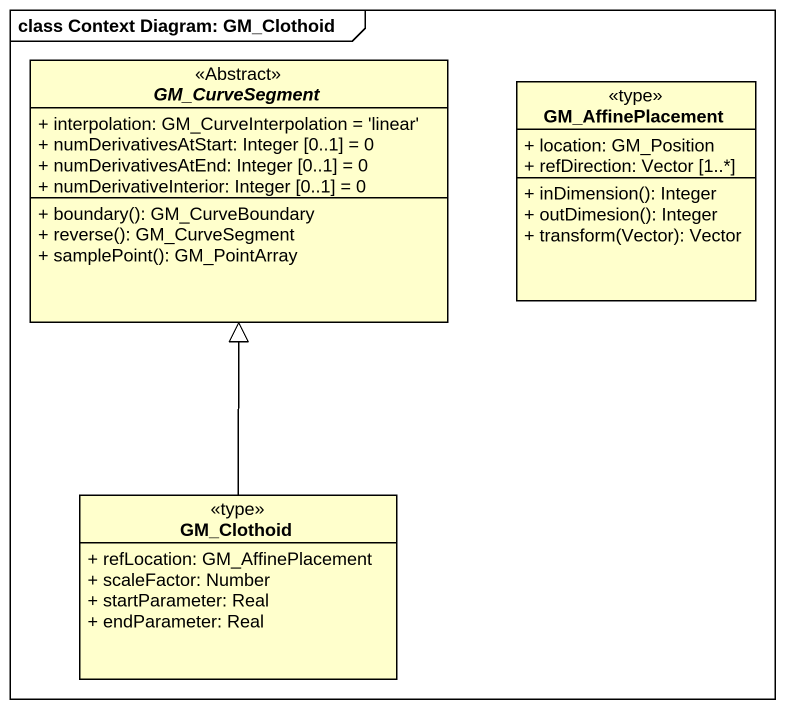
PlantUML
@startuml
mainframe class Context Diagram: GM_Clothoid
hide circle
hide empty members
skinparam classAttributeIconSize 0
abstract class GM_CurveSegment <<Abstract>> {
  + interpolation: GM_CurveInterpolation = 'linear'
  + numDerivativesAtStart: Integer [0..1] = 0
  + numDerivativesAtEnd: Integer [0..1] = 0
  + numDerivativeInterior: Integer [0..1] = 0
  + boundary(): GM_CurveBoundary
  + reverse(): GM_CurveSegment
  + samplePoint(): GM_PointArray
}
class GM_AffinePlacement <<type>> {
  + location: GM_Position
  + refDirection: Vector [1..*]
  + inDimension(): Integer
  + outDimesion(): Integer
  + transform(Vector): Vector
}
class GM_Clothoid <<type>> {
  + refLocation: GM_AffinePlacement
  + scaleFactor: Number
  + startParameter: Real
  + endParameter: Real
}
GM_Clothoid -up-|> GM_CurveSegment
@enduml
